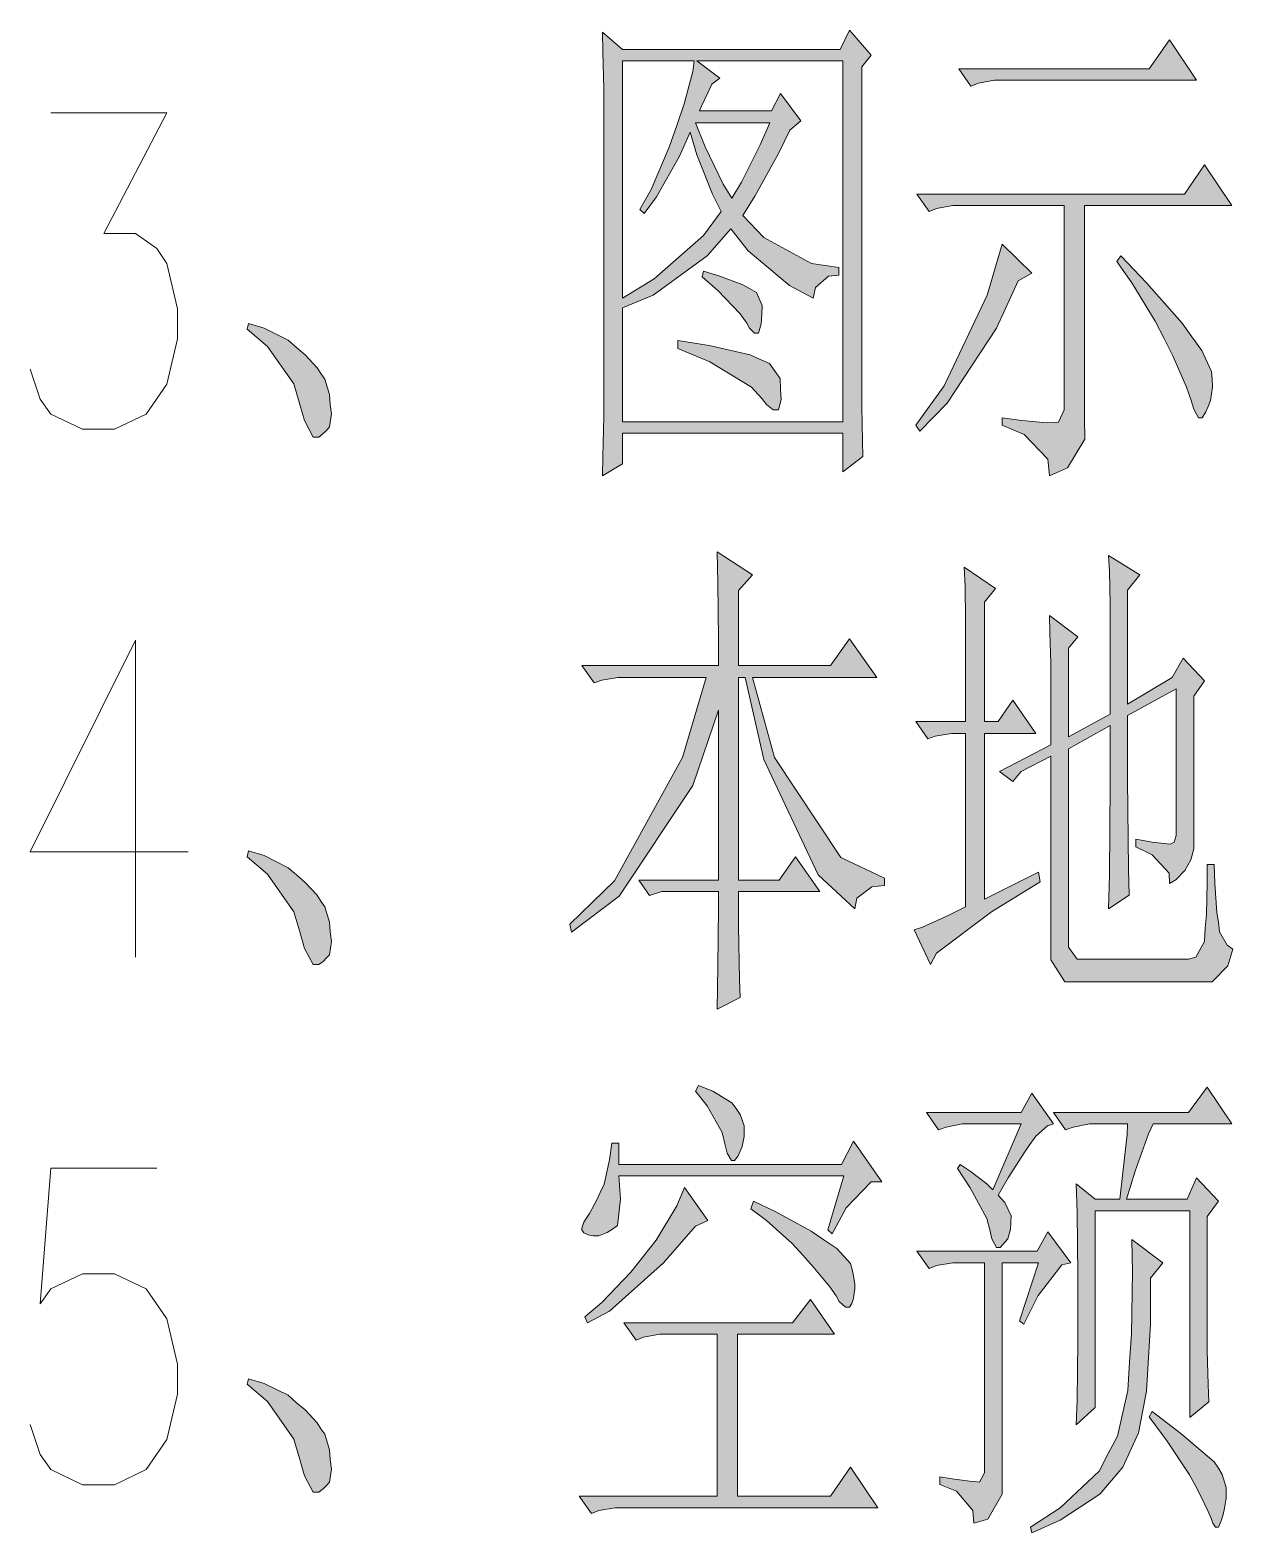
# Model space of a CAD drawing. Header units: millimetres. Extents: x 0 to 414, y 0 to 292.
# Drawn here: x 58.94 to 69.7, y 92.3 to 105.75 of the extents above; entities that cross this region are included whole.
import ezdxf

# ---------------------------------------------------------------- set-up
doc = ezdxf.new("R2010")
doc.units = ezdxf.units.MM

msp = doc.modelspace()

# ---------------------------------------------------------------- hatches: boundary and pattern name
h = msp.add_hatch(color=0)
h.paths.add_polyline_path([(66.378667, 105.417056), (66.378667, 102.5525), (66.378667, 102.379639), (66.385722, 102.069194), (66.38925, 101.931611), (66.209333, 101.794028), (66.209333, 102.13975), (64.240833, 102.13975), (64.240833, 101.864583), (64.060917, 101.75875), (64.064444, 101.931611), (64.0715, 102.287917), (64.0715, 102.467833), (64.0715, 105.071333), (64.0715, 105.2195), (64.064444, 105.547583), (64.060917, 105.7275), (64.240833, 105.572278), (66.184639, 105.572278), (66.269306, 105.745139), (66.463333, 105.519361)])
h.paths.add_polyline_path([(64.240833, 102.242056), (66.209333, 102.242056), (66.209333, 105.469972), (64.904056, 105.469972), (65.108667, 105.31475), (65.038111, 105.261833), (65.002833, 105.184222), (64.946389, 105.064278), (64.92875, 105.021944), (65.570806, 105.021944), (65.651944, 105.177167), (65.835389, 104.93375), (65.736611, 104.849083), (65.634306, 104.640944), (65.422639, 104.259944), (65.316806, 104.087083), (65.503778, 103.889528), (65.930639, 103.656694), (66.174056, 103.621417), (66.174056, 103.554389), (66.082333, 103.543806), (65.965917, 103.4415), (65.94475, 103.34625), (65.733083, 103.459139), (65.362667, 103.769583), (65.207444, 103.967139), (64.995778, 103.72725), (64.512472, 103.374472), (64.240833, 103.261583)])
h.paths.add_polyline_path([(64.240833, 105.469972), (64.240833, 103.34625), (64.523056, 103.519111), (64.964028, 103.907167), (65.122778, 104.122361), (65.045167, 104.277583), (64.904056, 104.630361), (64.844083, 104.831444), (64.748833, 104.61625), (64.544222, 104.252889), (64.434861, 104.104722), (64.396056, 104.14), (64.494833, 104.319917), (64.657111, 104.697389), (64.724139, 104.891417), (64.791167, 105.085444), (64.868778, 105.374722), (64.879361, 105.469972)])
h.paths.add_polyline_path([(64.893472, 104.916111), (64.978139, 104.700917), (65.140417, 104.365778), (65.218028, 104.242306), (65.302694, 104.383417), (65.472028, 104.718556), (65.556694, 104.916111)])
h = msp.add_hatch(color=0)
h.dxf.hatch_style = 2
h.paths.add_polyline_path([(67.2465, 105.399417), (68.950417, 105.399417), (69.130333, 105.656944), (69.37375, 105.297111), (67.645139, 105.297111), (67.567528, 105.297111), (67.422889, 105.268889), (67.355861, 105.244194)])
h = msp.add_hatch(color=0)
h.dxf.hatch_style = 2
h.paths.add_polyline_path([(66.872556, 104.277583), (69.264389, 104.277583), (69.444306, 104.538639), (69.687722, 104.175278), (68.371861, 104.175278), (68.371861, 102.277333), (68.375389, 102.086833), (68.220167, 101.829306), (68.057889, 101.75875), (68.043778, 101.906917), (67.832111, 102.129167), (67.634556, 102.210306), (67.634556, 102.277333), (67.810944, 102.252639), (68.036722, 102.231472), (68.086111, 102.235), (68.139028, 102.238528), (68.188417, 102.347889), (68.188417, 102.450194), (68.188417, 104.175278), (67.271194, 104.175278), (67.193583, 104.175278), (67.048944, 104.150583), (66.981917, 104.122361)])
h = msp.add_hatch(color=0)
h.dxf.hatch_style = 2
h.paths.add_polyline_path([(67.634556, 103.829556), (67.899139, 103.572028), (67.779194, 103.501472), (67.585167, 103.078139), (67.144194, 102.407861), (66.89725, 102.157389), (66.861972, 102.210306), (67.115972, 102.563083), (67.5005, 103.374472)])
h = msp.add_hatch(color=0)
h.dxf.hatch_style = 2
h.paths.add_polyline_path([(68.696417, 103.72725), (68.925722, 103.483833), (69.243222, 103.124), (69.331417, 103.000528), (69.419611, 102.880583), (69.507806, 102.690083), (69.511333, 102.623056), (69.514861, 102.5525), (69.497222, 102.432556), (69.476056, 102.379639), (69.454889, 102.33025), (69.423139, 102.277333), (69.409028, 102.277333), (69.391389, 102.277333), (69.349056, 102.354944), (69.324361, 102.432556), (69.282028, 102.5525), (69.162083, 102.831194), (69.084472, 102.986417), (69.003333, 103.141639), (68.795194, 103.483833), (68.661139, 103.674333)])
h = msp.add_hatch(color=0)
h.dxf.hatch_style = 2
h.paths.add_polyline_path([(64.964028, 103.589667), (65.108667, 103.543806), (65.316806, 103.466194), (65.376778, 103.434444), (65.43675, 103.399167), (65.489667, 103.28275), (65.486139, 103.201611), (65.479083, 103.116944), (65.454389, 103.035806), (65.43675, 103.035806), (65.419111, 103.035806), (65.376778, 103.078139), (65.352083, 103.124), (65.292111, 103.208667), (65.091028, 103.416806), (64.953444, 103.53675)])
h = msp.add_hatch(color=0)
h.dxf.hatch_style = 2
h.paths.add_polyline_path([(61.355111, 102.397278), (61.302194, 102.580722), (61.065833, 102.915861), (60.882389, 103.071083), (60.8965, 103.120472), (61.034083, 103.078139), (61.249278, 102.972306), (61.323361, 102.905278), (61.400972, 102.841778), (61.510333, 102.725361), (61.542083, 102.672444), (61.577361, 102.623056), (61.619694, 102.485472), (61.62675, 102.397278), (61.637333, 102.312611), (61.619694, 102.196194), (61.591472, 102.164444), (61.56325, 102.136222), (61.524444, 102.104472), (61.513861, 102.104472), (61.475056, 102.104472), (61.397444, 102.252639)])
h = msp.add_hatch(color=0)
h.dxf.hatch_style = 2
h.paths.add_polyline_path([(64.734722, 102.968778), (65.013417, 102.922917), (65.380306, 102.841778), (65.464972, 102.802972), (65.553167, 102.764167), (65.648417, 102.630111), (65.651944, 102.534861), (65.659, 102.439611), (65.634306, 102.347889), (65.606083, 102.347889), (65.588444, 102.347889), (65.528472, 102.397278), (65.486139, 102.450194), (65.394417, 102.5525), (65.020472, 102.778278), (64.734722, 102.898222)])
h = msp.add_hatch(color=0)
h.dxf.hatch_style = 2
h.paths.add_polyline_path([(65.278, 98.040472), (65.278, 97.730028), (65.285056, 97.253778), (65.292111, 97.0915), (65.0875, 96.989194), (65.091028, 97.366667), (65.098083, 97.895833), (65.098083, 98.040472), (64.590083, 98.040472), (64.480722, 98.005194), (64.385472, 98.142778), (65.098083, 98.142778), (65.098083, 99.66325), (64.868778, 98.989444), (64.209083, 97.998139), (63.782222, 97.677111), (63.768111, 97.747667), (64.16675, 98.135722), (64.777056, 99.239917), (64.988722, 99.956056), (64.276111, 99.956056), (64.1985, 99.956056), (64.053861, 99.931361), (63.986833, 99.906667), (63.877472, 100.061889), (65.098083, 100.061889), (65.098083, 100.294722), (65.091028, 100.802722), (65.0875, 101.077889), (65.401472, 100.873278), (65.278, 100.732167), (65.278, 100.061889), (66.099972, 100.061889), (66.269306, 100.301778), (66.512722, 99.956056), (65.401472, 99.956056), (65.599028, 99.239917), (66.191694, 98.343861), (66.583278, 98.160417), (66.583278, 98.093389), (66.470389, 98.082806), (66.336333, 97.9805), (66.318694, 97.88525), (65.990611, 98.188639), (65.503778, 99.222278), (65.337972, 99.956056), (65.278, 99.956056), (65.278, 98.142778), (65.641361, 98.142778), (65.786, 98.350917), (66.004722, 98.040472)])
h = msp.add_hatch(color=0)
h.dxf.hatch_style = 2
h.paths.add_polyline_path([(68.830472, 98.509667), (68.975111, 98.481444), (69.137389, 98.463806), (69.155028, 98.474389), (69.172667, 98.481444), (69.190306, 98.541417), (69.190306, 98.594333), (69.190306, 99.85375), (68.756389, 99.613861), (68.756389, 99.042361), (68.763444, 98.241556), (68.7705, 98.008722), (68.587056, 97.88525), (68.594111, 98.188639), (68.601167, 99.007083), (68.601167, 99.525667), (68.227222, 99.317528), (68.227222, 97.645361), (68.227222, 97.543056), (68.304833, 97.437222), (68.382444, 97.437222), (69.299667, 97.437222), (69.366694, 97.454861), (69.444306, 97.592444), (69.451361, 97.715917), (69.461944, 97.835861), (69.469, 98.118083), (69.469, 98.283889), (69.528972, 98.283889), (69.536028, 98.111028), (69.553667, 97.8535), (69.567778, 97.765306), (69.578361, 97.680639), (69.645389, 97.560694), (69.698306, 97.525417), (69.652444, 97.37725), (69.511333, 97.232611), (69.423139, 97.232611), (68.322472, 97.232611), (68.195472, 97.232611), (68.068472, 97.430167), (68.068472, 97.627722), (68.068472, 99.2505), (67.803889, 99.112917), (67.729806, 99.024722), (67.609861, 99.112917), (68.068472, 99.352806), (68.068472, 99.973694), (68.068472, 100.086583), (68.061417, 100.354694), (68.057889, 100.509917), (68.311889, 100.319417), (68.227222, 100.217111), (68.227222, 99.423361), (68.601167, 99.627972), (68.601167, 100.457), (68.601167, 100.612222), (68.594111, 100.905028), (68.587056, 101.046139), (68.86575, 100.873278), (68.756389, 100.735694), (68.756389, 99.716167), (69.155028, 99.956056), (69.253806, 100.128917), (69.444306, 99.924306), (69.349056, 99.786722), (69.349056, 98.474389), (69.349056, 98.421472), (69.320833, 98.322694), (69.296139, 98.276833), (69.267917, 98.227444), (69.186778, 98.146306), (69.130333, 98.111028), (69.126806, 98.206278), (68.975111, 98.368556), (68.830472, 98.439111)])
h = msp.add_hatch(color=0)
h.dxf.hatch_style = 2
h.paths.add_polyline_path([(67.475806, 97.973444), (67.959111, 98.213333), (67.973222, 98.128667), (67.539306, 97.860556), (67.048944, 97.490139), (66.9925, 97.387833), (66.847861, 97.698278), (66.921944, 97.722972), (67.15125, 97.825278), (67.306472, 97.902889), (67.306472, 99.455111), (67.260611, 99.455111), (67.183, 99.455111), (67.034833, 99.430417), (66.971333, 99.405722), (66.861972, 99.560944), (67.306472, 99.560944), (67.306472, 100.354694), (67.306472, 100.474639), (67.302944, 100.767444), (67.295889, 100.940306), (67.574583, 100.749806), (67.475806, 100.629861), (67.475806, 99.560944), (67.599278, 99.560944), (67.729806, 99.751444), (67.934417, 99.455111), (67.475806, 99.455111)])
h = msp.add_hatch(color=0)
h.dxf.hatch_style = 2
h.paths.add_polyline_path([(61.355111, 97.680639), (61.302194, 97.860556), (61.065833, 98.195694), (60.882389, 98.350917), (60.8965, 98.403833), (61.034083, 98.3615), (61.249278, 98.252139), (61.323361, 98.188639), (61.400972, 98.121611), (61.510333, 98.008722), (61.542083, 97.955806), (61.577361, 97.902889), (61.619694, 97.765306), (61.62675, 97.680639), (61.637333, 97.592444), (61.619694, 97.476028), (61.591472, 97.447806), (61.56325, 97.416056), (61.524444, 97.387833), (61.513861, 97.387833), (61.475056, 97.387833), (61.397444, 97.532472)])
h = msp.add_hatch(color=0)
h.dxf.hatch_style = 2
h.paths.add_polyline_path([(64.918167, 96.304806), (65.048694, 96.255417), (65.218028, 96.149583), (65.256833, 96.100194), (65.292111, 96.047278), (65.327389, 95.944972), (65.327389, 95.892056), (65.327389, 95.849722), (65.30975, 95.761528), (65.292111, 95.719194), (65.274472, 95.676861), (65.242722, 95.634528), (65.232139, 95.634528), (65.2145, 95.634528), (65.175694, 95.701556), (65.158056, 95.772111), (65.129833, 95.885), (64.995778, 96.124889), (64.893472, 96.255417)])
h = msp.add_hatch(color=0)
h.dxf.hatch_style = 2
h.paths.add_polyline_path([(66.957222, 96.064917), (67.803889, 96.064917), (67.899139, 96.237778), (68.093167, 95.962611), (68.04025, 95.944972), (67.934417, 95.85325), (67.8815, 95.779167), (67.832111, 95.705083), (67.687472, 95.479306), (67.599278, 95.324083), (67.65925, 95.260583), (67.715694, 95.140639), (67.712167, 95.080667), (67.708639, 95.020694), (67.683944, 94.936028), (67.662778, 94.907806), (67.641611, 94.883111), (67.616917, 94.858417), (67.585167, 94.858417), (67.542833, 94.936028), (67.525194, 95.013639), (67.496972, 95.115944), (67.348806, 95.391111), (67.235917, 95.563972), (67.260611, 95.59925), (67.348806, 95.539278), (67.496972, 95.426389), (67.549889, 95.373472), (67.803889, 95.962611), (67.355861, 95.962611), (67.27825, 95.962611), (67.133611, 95.934389), (67.066583, 95.909694)])
h = msp.add_hatch(color=0)
h.dxf.hatch_style = 2
h.paths.add_polyline_path([(68.297778, 93.270917), (68.304833, 93.493167), (68.311889, 94.015278), (68.311889, 94.315139), (68.311889, 94.611472), (68.304833, 95.168861), (68.297778, 95.426389), (68.467111, 95.288806), (68.685833, 95.288806), (68.714056, 95.528694), (68.752861, 95.867361), (68.756389, 95.962611), (68.491806, 95.962611), (68.414194, 95.962611), (68.269556, 95.934389), (68.202528, 95.909694), (68.093167, 96.064917), (69.299667, 96.064917), (69.469, 96.290694), (69.687722, 95.962611), (68.985694, 95.962611), (68.943361, 95.874417), (68.823417, 95.539278), (68.745806, 95.288806), (69.289083, 95.288806), (69.37375, 95.479306), (69.567778, 95.271167), (69.469, 95.133583), (69.469, 94.082306), (69.469, 93.934139), (69.476056, 93.63075), (69.483111, 93.475528), (69.313778, 93.337944), (69.313778, 95.1865), (68.467111, 95.1865), (68.467111, 93.426139)])
h = msp.add_hatch(color=0)
h.dxf.hatch_style = 2
h.paths.add_polyline_path([(66.075278, 95.013639), (66.219917, 95.496944), (64.205556, 95.496944), (64.223194, 95.288806), (64.194972, 95.052444), (64.149111, 95.020694), (64.10325, 94.992472), (64.029167, 94.960722), (63.997417, 94.960722), (63.97625, 94.960722), (63.933917, 94.971306), (63.916278, 94.978361), (63.895111, 94.988944), (63.877472, 95.013639), (63.877472, 95.031278), (63.895111, 95.084194), (63.916278, 95.115944), (63.9445, 95.161806), (64.008, 95.278222), (64.03975, 95.348778), (64.075028, 95.422861), (64.124417, 95.641583), (64.145583, 95.78975), (64.205556, 95.78975), (64.205556, 95.59925), (66.19875, 95.59925), (66.304583, 95.807389), (66.558583, 95.444028), (66.463333, 95.444028), (66.241083, 95.211194), (66.114083, 94.978361)])
h = msp.add_hatch(color=0)
h.dxf.hatch_style = 2
h.paths.add_polyline_path([(65.002833, 95.098306), (64.893472, 95.048917), (64.607722, 94.720833), (64.124417, 94.286917), (63.926861, 94.184611), (63.902167, 94.237528), (64.053861, 94.364528), (64.314917, 94.636167), (64.427806, 94.780806), (64.540694, 94.921917), (64.724139, 95.228833), (64.794694, 95.394639)])
h = msp.add_hatch(color=0)
h.dxf.hatch_style = 2
h.paths.add_polyline_path([(65.412056, 95.271167), (65.609611, 95.175917), (65.927111, 95.003056), (66.04, 94.925444), (66.156417, 94.847833), (66.279889, 94.713778), (66.294, 94.660861), (66.304583, 94.604417), (66.318694, 94.530333), (66.318694, 94.512694), (66.318694, 94.488), (66.308111, 94.4245), (66.301056, 94.39275), (66.290472, 94.357472), (66.269306, 94.322194), (66.258722, 94.322194), (66.234028, 94.322194), (66.177583, 94.375111), (66.149361, 94.4245), (66.092917, 94.505639), (65.94475, 94.685556), (65.853028, 94.787861), (65.757778, 94.893694), (65.528472, 95.098306), (65.387361, 95.204139)])
h = msp.add_hatch(color=0)
h.dxf.hatch_style = 2
h.paths.add_polyline_path([(67.077167, 92.80525), (67.186528, 92.787611), (67.34175, 92.766444), (67.387611, 92.762917), (67.433472, 92.759389), (67.475806, 92.840528), (67.475806, 92.925194), (67.475806, 94.720833), (67.271194, 94.720833), (67.193583, 94.720833), (67.048944, 94.696139), (66.981917, 94.667917), (66.872556, 94.823139), (67.948528, 94.823139), (68.043778, 94.996), (68.248389, 94.720833), (68.16725, 94.703194), (67.955583, 94.428028), (67.828583, 94.1705), (67.789778, 94.20225), (67.959111, 94.720833), (67.634556, 94.720833), (67.634556, 92.840528), (67.634556, 92.650028), (67.507556, 92.427778), (67.380556, 92.3925), (67.3735, 92.505389), (67.225333, 92.67825), (67.077167, 92.738222)])
h = msp.add_hatch(color=0)
h.dxf.hatch_style = 2
h.paths.add_polyline_path([(69.070361, 94.720833), (68.961, 94.58325), (68.961, 94.1705), (68.925722, 93.570778), (68.890444, 93.383806), (68.855167, 93.200361), (68.714056, 92.893444), (68.61175, 92.7735), (68.509444, 92.650028), (68.153139, 92.417194), (67.899139, 92.304306), (67.888556, 92.357222), (68.153139, 92.530083), (68.502389, 92.858167), (68.583528, 93.013389), (68.664667, 93.168611), (68.759917, 93.577833), (68.774028, 93.831833), (68.791667, 94.085833), (68.798722, 94.636167), (68.795194, 94.928972)])
h = msp.add_hatch(color=0)
h.dxf.hatch_style = 2
h.paths.add_polyline_path([(64.251417, 94.184611), (65.761306, 94.184611), (65.920056, 94.39275), (66.13525, 94.082306), (65.267417, 94.082306), (65.267417, 92.632389), (66.099972, 92.632389), (66.279889, 92.893444), (66.523306, 92.530083), (64.251417, 92.530083), (64.173806, 92.530083), (64.029167, 92.505389), (63.962139, 92.477167), (63.852778, 92.632389), (65.0875, 92.632389), (65.0875, 94.082306), (64.650056, 94.082306), (64.572444, 94.082306), (64.427806, 94.054083), (64.360778, 94.029389)])
h = msp.add_hatch(color=0)
h.dxf.hatch_style = 2
h.paths.add_polyline_path([(61.355111, 92.960472), (61.302194, 93.143917), (61.065833, 93.479056), (60.882389, 93.634278), (60.8965, 93.683667), (61.034083, 93.641333), (61.249278, 93.5355), (61.323361, 93.468472), (61.400972, 93.404972), (61.510333, 93.288556), (61.542083, 93.235639), (61.577361, 93.18625), (61.619694, 93.048667), (61.62675, 92.960472), (61.637333, 92.875806), (61.619694, 92.759389), (61.591472, 92.727639), (61.56325, 92.699417), (61.524444, 92.667667), (61.513861, 92.667667), (61.475056, 92.667667), (61.397444, 92.815833)])
h = msp.add_hatch(color=0)
h.dxf.hatch_style = 2
h.paths.add_polyline_path([(68.975111, 93.390861), (69.232639, 93.193306), (69.528972, 92.939306), (69.567778, 92.882861), (69.603056, 92.826417), (69.638333, 92.71), (69.638333, 92.650028), (69.638333, 92.61475), (69.624222, 92.526556), (69.610111, 92.470111), (69.592472, 92.413667), (69.567778, 92.357222), (69.553667, 92.357222), (69.543083, 92.357222), (69.518389, 92.3925), (69.507806, 92.427778), (69.476056, 92.494806), (69.401972, 92.650028), (69.356111, 92.738222), (69.31025, 92.822889), (69.109167, 93.126278), (68.950417, 93.341472)])

# ---------------------------------------------------------------- linework, layer by layer
at = {"color": 0, "lineweight": 0}
for points in [[(66.378667, 105.417056), (66.378667, 102.5525), (66.378667, 102.379639), (66.385722, 102.069194), (66.38925, 101.931611), (66.209333, 101.794028), (66.209333, 102.13975), (64.240833, 102.13975), (64.240833, 101.864583), (64.060917, 101.75875), (64.064444, 101.931611), (64.0715, 102.287917), (64.0715, 102.467833), (64.0715, 105.071333), (64.0715, 105.2195), (64.064444, 105.547583), (64.060917, 105.7275), (64.240833, 105.572278), (66.184639, 105.572278), (66.269306, 105.745139), (66.463333, 105.519361)], [(67.2465, 105.399417), (68.950417, 105.399417), (69.130333, 105.656944), (69.37375, 105.297111), (67.645139, 105.297111), (67.567528, 105.297111), (67.422889, 105.268889), (67.355861, 105.244194)], [(64.240833, 102.242056), (66.209333, 102.242056), (66.209333, 105.469972), (64.904056, 105.469972), (65.108667, 105.31475), (65.038111, 105.261833), (65.002833, 105.184222), (64.946389, 105.064278), (64.92875, 105.021944), (65.570806, 105.021944), (65.651944, 105.177167), (65.835389, 104.93375), (65.736611, 104.849083), (65.634306, 104.640944), (65.422639, 104.259944), (65.316806, 104.087083), (65.503778, 103.889528), (65.930639, 103.656694), (66.174056, 103.621417), (66.174056, 103.554389), (66.082333, 103.543806), (65.965917, 103.4415), (65.94475, 103.34625), (65.733083, 103.459139), (65.362667, 103.769583), (65.207444, 103.967139), (64.995778, 103.72725), (64.512472, 103.374472), (64.240833, 103.261583)], [(64.240833, 105.469972), (64.240833, 103.34625), (64.523056, 103.519111), (64.964028, 103.907167), (65.122778, 104.122361), (65.045167, 104.277583), (64.904056, 104.630361), (64.844083, 104.831444), (64.748833, 104.61625), (64.544222, 104.252889), (64.434861, 104.104722), (64.396056, 104.14), (64.494833, 104.319917), (64.657111, 104.697389), (64.724139, 104.891417), (64.791167, 105.085444), (64.868778, 105.374722), (64.879361, 105.469972)], [(64.893472, 104.916111), (64.978139, 104.700917), (65.140417, 104.365778), (65.218028, 104.242306), (65.302694, 104.383417), (65.472028, 104.718556), (65.556694, 104.916111)], [(66.872556, 104.277583), (69.264389, 104.277583), (69.444306, 104.538639), (69.687722, 104.175278), (68.371861, 104.175278), (68.371861, 102.277333), (68.375389, 102.086833), (68.220167, 101.829306), (68.057889, 101.75875), (68.043778, 101.906917), (67.832111, 102.129167), (67.634556, 102.210306), (67.634556, 102.277333), (67.810944, 102.252639), (68.036722, 102.231472), (68.086111, 102.235), (68.139028, 102.238528), (68.188417, 102.347889), (68.188417, 102.450194), (68.188417, 104.175278), (67.271194, 104.175278), (67.193583, 104.175278), (67.048944, 104.150583), (66.981917, 104.122361)], [(67.634556, 103.829556), (67.899139, 103.572028), (67.779194, 103.501472), (67.585167, 103.078139), (67.144194, 102.407861), (66.89725, 102.157389), (66.861972, 102.210306), (67.115972, 102.563083), (67.5005, 103.374472)], [(68.696417, 103.72725), (68.925722, 103.483833), (69.243222, 103.124), (69.331417, 103.000528), (69.419611, 102.880583), (69.507806, 102.690083), (69.511333, 102.623056), (69.514861, 102.5525), (69.497222, 102.432556), (69.476056, 102.379639), (69.454889, 102.33025), (69.423139, 102.277333), (69.409028, 102.277333), (69.391389, 102.277333), (69.349056, 102.354944), (69.324361, 102.432556), (69.282028, 102.5525), (69.162083, 102.831194), (69.084472, 102.986417), (69.003333, 103.141639), (68.795194, 103.483833), (68.661139, 103.674333)], [(64.964028, 103.589667), (65.108667, 103.543806), (65.316806, 103.466194), (65.376778, 103.434444), (65.43675, 103.399167), (65.489667, 103.28275), (65.486139, 103.201611), (65.479083, 103.116944), (65.454389, 103.035806), (65.43675, 103.035806), (65.419111, 103.035806), (65.376778, 103.078139), (65.352083, 103.124), (65.292111, 103.208667), (65.091028, 103.416806), (64.953444, 103.53675)], [(61.355111, 102.397278), (61.302194, 102.580722), (61.065833, 102.915861), (60.882389, 103.071083), (60.8965, 103.120472), (61.034083, 103.078139), (61.249278, 102.972306), (61.323361, 102.905278), (61.400972, 102.841778), (61.510333, 102.725361), (61.542083, 102.672444), (61.577361, 102.623056), (61.619694, 102.485472), (61.62675, 102.397278), (61.637333, 102.312611), (61.619694, 102.196194), (61.591472, 102.164444), (61.56325, 102.136222), (61.524444, 102.104472), (61.513861, 102.104472), (61.475056, 102.104472), (61.397444, 102.252639)], [(64.734722, 102.968778), (65.013417, 102.922917), (65.380306, 102.841778), (65.464972, 102.802972), (65.553167, 102.764167), (65.648417, 102.630111), (65.651944, 102.534861), (65.659, 102.439611), (65.634306, 102.347889), (65.606083, 102.347889), (65.588444, 102.347889), (65.528472, 102.397278), (65.486139, 102.450194), (65.394417, 102.5525), (65.020472, 102.778278), (64.734722, 102.898222)], [(65.278, 98.040472), (65.278, 97.730028), (65.285056, 97.253778), (65.292111, 97.0915), (65.0875, 96.989194), (65.091028, 97.366667), (65.098083, 97.895833), (65.098083, 98.040472), (64.590083, 98.040472), (64.480722, 98.005194), (64.385472, 98.142778), (65.098083, 98.142778), (65.098083, 99.66325), (64.868778, 98.989444), (64.209083, 97.998139), (63.782222, 97.677111), (63.768111, 97.747667), (64.16675, 98.135722), (64.777056, 99.239917), (64.988722, 99.956056), (64.276111, 99.956056), (64.1985, 99.956056), (64.053861, 99.931361), (63.986833, 99.906667), (63.877472, 100.061889), (65.098083, 100.061889), (65.098083, 100.294722), (65.091028, 100.802722), (65.0875, 101.077889), (65.401472, 100.873278), (65.278, 100.732167), (65.278, 100.061889), (66.099972, 100.061889), (66.269306, 100.301778), (66.512722, 99.956056), (65.401472, 99.956056), (65.599028, 99.239917), (66.191694, 98.343861), (66.583278, 98.160417), (66.583278, 98.093389), (66.470389, 98.082806), (66.336333, 97.9805), (66.318694, 97.88525), (65.990611, 98.188639), (65.503778, 99.222278), (65.337972, 99.956056), (65.278, 99.956056), (65.278, 98.142778), (65.641361, 98.142778), (65.786, 98.350917), (66.004722, 98.040472)], [(68.830472, 98.509667), (68.975111, 98.481444), (69.137389, 98.463806), (69.155028, 98.474389), (69.172667, 98.481444), (69.190306, 98.541417), (69.190306, 98.594333), (69.190306, 99.85375), (68.756389, 99.613861), (68.756389, 99.042361), (68.763444, 98.241556), (68.7705, 98.008722), (68.587056, 97.88525), (68.594111, 98.188639), (68.601167, 99.007083), (68.601167, 99.525667), (68.227222, 99.317528), (68.227222, 97.645361), (68.227222, 97.543056), (68.304833, 97.437222), (68.382444, 97.437222), (69.299667, 97.437222), (69.366694, 97.454861), (69.444306, 97.592444), (69.451361, 97.715917), (69.461944, 97.835861), (69.469, 98.118083), (69.469, 98.283889), (69.528972, 98.283889), (69.536028, 98.111028), (69.553667, 97.8535), (69.567778, 97.765306), (69.578361, 97.680639), (69.645389, 97.560694), (69.698306, 97.525417), (69.652444, 97.37725), (69.511333, 97.232611), (69.423139, 97.232611), (68.322472, 97.232611), (68.195472, 97.232611), (68.068472, 97.430167), (68.068472, 97.627722), (68.068472, 99.2505), (67.803889, 99.112917), (67.729806, 99.024722), (67.609861, 99.112917), (68.068472, 99.352806), (68.068472, 99.973694), (68.068472, 100.086583), (68.061417, 100.354694), (68.057889, 100.509917), (68.311889, 100.319417), (68.227222, 100.217111), (68.227222, 99.423361), (68.601167, 99.627972), (68.601167, 100.457), (68.601167, 100.612222), (68.594111, 100.905028), (68.587056, 101.046139), (68.86575, 100.873278), (68.756389, 100.735694), (68.756389, 99.716167), (69.155028, 99.956056), (69.253806, 100.128917), (69.444306, 99.924306), (69.349056, 99.786722), (69.349056, 98.474389), (69.349056, 98.421472), (69.320833, 98.322694), (69.296139, 98.276833), (69.267917, 98.227444), (69.186778, 98.146306), (69.130333, 98.111028), (69.126806, 98.206278), (68.975111, 98.368556), (68.830472, 98.439111)], [(67.475806, 97.973444), (67.959111, 98.213333), (67.973222, 98.128667), (67.539306, 97.860556), (67.048944, 97.490139), (66.9925, 97.387833), (66.847861, 97.698278), (66.921944, 97.722972), (67.15125, 97.825278), (67.306472, 97.902889), (67.306472, 99.455111), (67.260611, 99.455111), (67.183, 99.455111), (67.034833, 99.430417), (66.971333, 99.405722), (66.861972, 99.560944), (67.306472, 99.560944), (67.306472, 100.354694), (67.306472, 100.474639), (67.302944, 100.767444), (67.295889, 100.940306), (67.574583, 100.749806), (67.475806, 100.629861), (67.475806, 99.560944), (67.599278, 99.560944), (67.729806, 99.751444), (67.934417, 99.455111), (67.475806, 99.455111)], [(61.355111, 97.680639), (61.302194, 97.860556), (61.065833, 98.195694), (60.882389, 98.350917), (60.8965, 98.403833), (61.034083, 98.3615), (61.249278, 98.252139), (61.323361, 98.188639), (61.400972, 98.121611), (61.510333, 98.008722), (61.542083, 97.955806), (61.577361, 97.902889), (61.619694, 97.765306), (61.62675, 97.680639), (61.637333, 97.592444), (61.619694, 97.476028), (61.591472, 97.447806), (61.56325, 97.416056), (61.524444, 97.387833), (61.513861, 97.387833), (61.475056, 97.387833), (61.397444, 97.532472)], [(64.918167, 96.304806), (65.048694, 96.255417), (65.218028, 96.149583), (65.256833, 96.100194), (65.292111, 96.047278), (65.327389, 95.944972), (65.327389, 95.892056), (65.327389, 95.849722), (65.30975, 95.761528), (65.292111, 95.719194), (65.274472, 95.676861), (65.242722, 95.634528), (65.232139, 95.634528), (65.2145, 95.634528), (65.175694, 95.701556), (65.158056, 95.772111), (65.129833, 95.885), (64.995778, 96.124889), (64.893472, 96.255417)], [(66.957222, 96.064917), (67.803889, 96.064917), (67.899139, 96.237778), (68.093167, 95.962611), (68.04025, 95.944972), (67.934417, 95.85325), (67.8815, 95.779167), (67.832111, 95.705083), (67.687472, 95.479306), (67.599278, 95.324083), (67.65925, 95.260583), (67.715694, 95.140639), (67.712167, 95.080667), (67.708639, 95.020694), (67.683944, 94.936028), (67.662778, 94.907806), (67.641611, 94.883111), (67.616917, 94.858417), (67.585167, 94.858417), (67.542833, 94.936028), (67.525194, 95.013639), (67.496972, 95.115944), (67.348806, 95.391111), (67.235917, 95.563972), (67.260611, 95.59925), (67.348806, 95.539278), (67.496972, 95.426389), (67.549889, 95.373472), (67.803889, 95.962611), (67.355861, 95.962611), (67.27825, 95.962611), (67.133611, 95.934389), (67.066583, 95.909694)], [(68.297778, 93.270917), (68.304833, 93.493167), (68.311889, 94.015278), (68.311889, 94.315139), (68.311889, 94.611472), (68.304833, 95.168861), (68.297778, 95.426389), (68.467111, 95.288806), (68.685833, 95.288806), (68.714056, 95.528694), (68.752861, 95.867361), (68.756389, 95.962611), (68.491806, 95.962611), (68.414194, 95.962611), (68.269556, 95.934389), (68.202528, 95.909694), (68.093167, 96.064917), (69.299667, 96.064917), (69.469, 96.290694), (69.687722, 95.962611), (68.985694, 95.962611), (68.943361, 95.874417), (68.823417, 95.539278), (68.745806, 95.288806), (69.289083, 95.288806), (69.37375, 95.479306), (69.567778, 95.271167), (69.469, 95.133583), (69.469, 94.082306), (69.469, 93.934139), (69.476056, 93.63075), (69.483111, 93.475528), (69.313778, 93.337944), (69.313778, 95.1865), (68.467111, 95.1865), (68.467111, 93.426139)], [(66.075278, 95.013639), (66.219917, 95.496944), (64.205556, 95.496944), (64.223194, 95.288806), (64.194972, 95.052444), (64.149111, 95.020694), (64.10325, 94.992472), (64.029167, 94.960722), (63.997417, 94.960722), (63.97625, 94.960722), (63.933917, 94.971306), (63.916278, 94.978361), (63.895111, 94.988944), (63.877472, 95.013639), (63.877472, 95.031278), (63.895111, 95.084194), (63.916278, 95.115944), (63.9445, 95.161806), (64.008, 95.278222), (64.03975, 95.348778), (64.075028, 95.422861), (64.124417, 95.641583), (64.145583, 95.78975), (64.205556, 95.78975), (64.205556, 95.59925), (66.19875, 95.59925), (66.304583, 95.807389), (66.558583, 95.444028), (66.463333, 95.444028), (66.241083, 95.211194), (66.114083, 94.978361)], [(65.002833, 95.098306), (64.893472, 95.048917), (64.607722, 94.720833), (64.124417, 94.286917), (63.926861, 94.184611), (63.902167, 94.237528), (64.053861, 94.364528), (64.314917, 94.636167), (64.427806, 94.780806), (64.540694, 94.921917), (64.724139, 95.228833), (64.794694, 95.394639)], [(65.412056, 95.271167), (65.609611, 95.175917), (65.927111, 95.003056), (66.04, 94.925444), (66.156417, 94.847833), (66.279889, 94.713778), (66.294, 94.660861), (66.304583, 94.604417), (66.318694, 94.530333), (66.318694, 94.512694), (66.318694, 94.488), (66.308111, 94.4245), (66.301056, 94.39275), (66.290472, 94.357472), (66.269306, 94.322194), (66.258722, 94.322194), (66.234028, 94.322194), (66.177583, 94.375111), (66.149361, 94.4245), (66.092917, 94.505639), (65.94475, 94.685556), (65.853028, 94.787861), (65.757778, 94.893694), (65.528472, 95.098306), (65.387361, 95.204139)], [(67.077167, 92.80525), (67.186528, 92.787611), (67.34175, 92.766444), (67.387611, 92.762917), (67.433472, 92.759389), (67.475806, 92.840528), (67.475806, 92.925194), (67.475806, 94.720833), (67.271194, 94.720833), (67.193583, 94.720833), (67.048944, 94.696139), (66.981917, 94.667917), (66.872556, 94.823139), (67.948528, 94.823139), (68.043778, 94.996), (68.248389, 94.720833), (68.16725, 94.703194), (67.955583, 94.428028), (67.828583, 94.1705), (67.789778, 94.20225), (67.959111, 94.720833), (67.634556, 94.720833), (67.634556, 92.840528), (67.634556, 92.650028), (67.507556, 92.427778), (67.380556, 92.3925), (67.3735, 92.505389), (67.225333, 92.67825), (67.077167, 92.738222)], [(69.070361, 94.720833), (68.961, 94.58325), (68.961, 94.1705), (68.925722, 93.570778), (68.890444, 93.383806), (68.855167, 93.200361), (68.714056, 92.893444), (68.61175, 92.7735), (68.509444, 92.650028), (68.153139, 92.417194), (67.899139, 92.304306), (67.888556, 92.357222), (68.153139, 92.530083), (68.502389, 92.858167), (68.583528, 93.013389), (68.664667, 93.168611), (68.759917, 93.577833), (68.774028, 93.831833), (68.791667, 94.085833), (68.798722, 94.636167), (68.795194, 94.928972)], [(64.251417, 94.184611), (65.761306, 94.184611), (65.920056, 94.39275), (66.13525, 94.082306), (65.267417, 94.082306), (65.267417, 92.632389), (66.099972, 92.632389), (66.279889, 92.893444), (66.523306, 92.530083), (64.251417, 92.530083), (64.173806, 92.530083), (64.029167, 92.505389), (63.962139, 92.477167), (63.852778, 92.632389), (65.0875, 92.632389), (65.0875, 94.082306), (64.650056, 94.082306), (64.572444, 94.082306), (64.427806, 94.054083), (64.360778, 94.029389)], [(61.355111, 92.960472), (61.302194, 93.143917), (61.065833, 93.479056), (60.882389, 93.634278), (60.8965, 93.683667), (61.034083, 93.641333), (61.249278, 93.5355), (61.323361, 93.468472), (61.400972, 93.404972), (61.510333, 93.288556), (61.542083, 93.235639), (61.577361, 93.18625), (61.619694, 93.048667), (61.62675, 92.960472), (61.637333, 92.875806), (61.619694, 92.759389), (61.591472, 92.727639), (61.56325, 92.699417), (61.524444, 92.667667), (61.513861, 92.667667), (61.475056, 92.667667), (61.397444, 92.815833)], [(68.975111, 93.390861), (69.232639, 93.193306), (69.528972, 92.939306), (69.567778, 92.882861), (69.603056, 92.826417), (69.638333, 92.71), (69.638333, 92.650028), (69.638333, 92.61475), (69.624222, 92.526556), (69.610111, 92.470111), (69.592472, 92.413667), (69.567778, 92.357222), (69.553667, 92.357222), (69.543083, 92.357222), (69.518389, 92.3925), (69.507806, 92.427778), (69.476056, 92.494806), (69.401972, 92.650028), (69.356111, 92.738222), (69.31025, 92.822889), (69.109167, 93.126278), (68.950417, 93.341472)]]:
    msp.add_lwpolyline(points, close=True, dxfattribs=at)
for points in [[(59.129083, 105.004306), (60.16625, 105.004306), (59.601806, 103.924806), (59.884028, 103.924806), (60.074528, 103.79075), (60.16625, 103.656694), (60.2615, 103.251), (60.2615, 102.982889), (60.16625, 102.577194), (59.979278, 102.309083), (59.697056, 102.175028), (59.411306, 102.175028), (59.129083, 102.309083), (59.033833, 102.443139), (58.942111, 102.71125)], [(59.884028, 100.287667), (58.942111, 98.396778), (60.35675, 98.396778)], [(59.884028, 100.287667), (59.884028, 97.454861)], [(60.074528, 95.5675), (59.129083, 95.5675), (59.033833, 94.353944), (59.129083, 94.488), (59.411306, 94.622056), (59.697056, 94.622056), (59.979278, 94.488), (60.16625, 94.219889), (60.2615, 93.814194), (60.2615, 93.546083), (60.16625, 93.140389), (59.979278, 92.872278), (59.697056, 92.734694), (59.411306, 92.734694), (59.129083, 92.872278), (59.033833, 93.006333), (58.942111, 93.274444)]]:
    msp.add_lwpolyline(points, dxfattribs=at)

doc.saveas('drawing.dxf')
